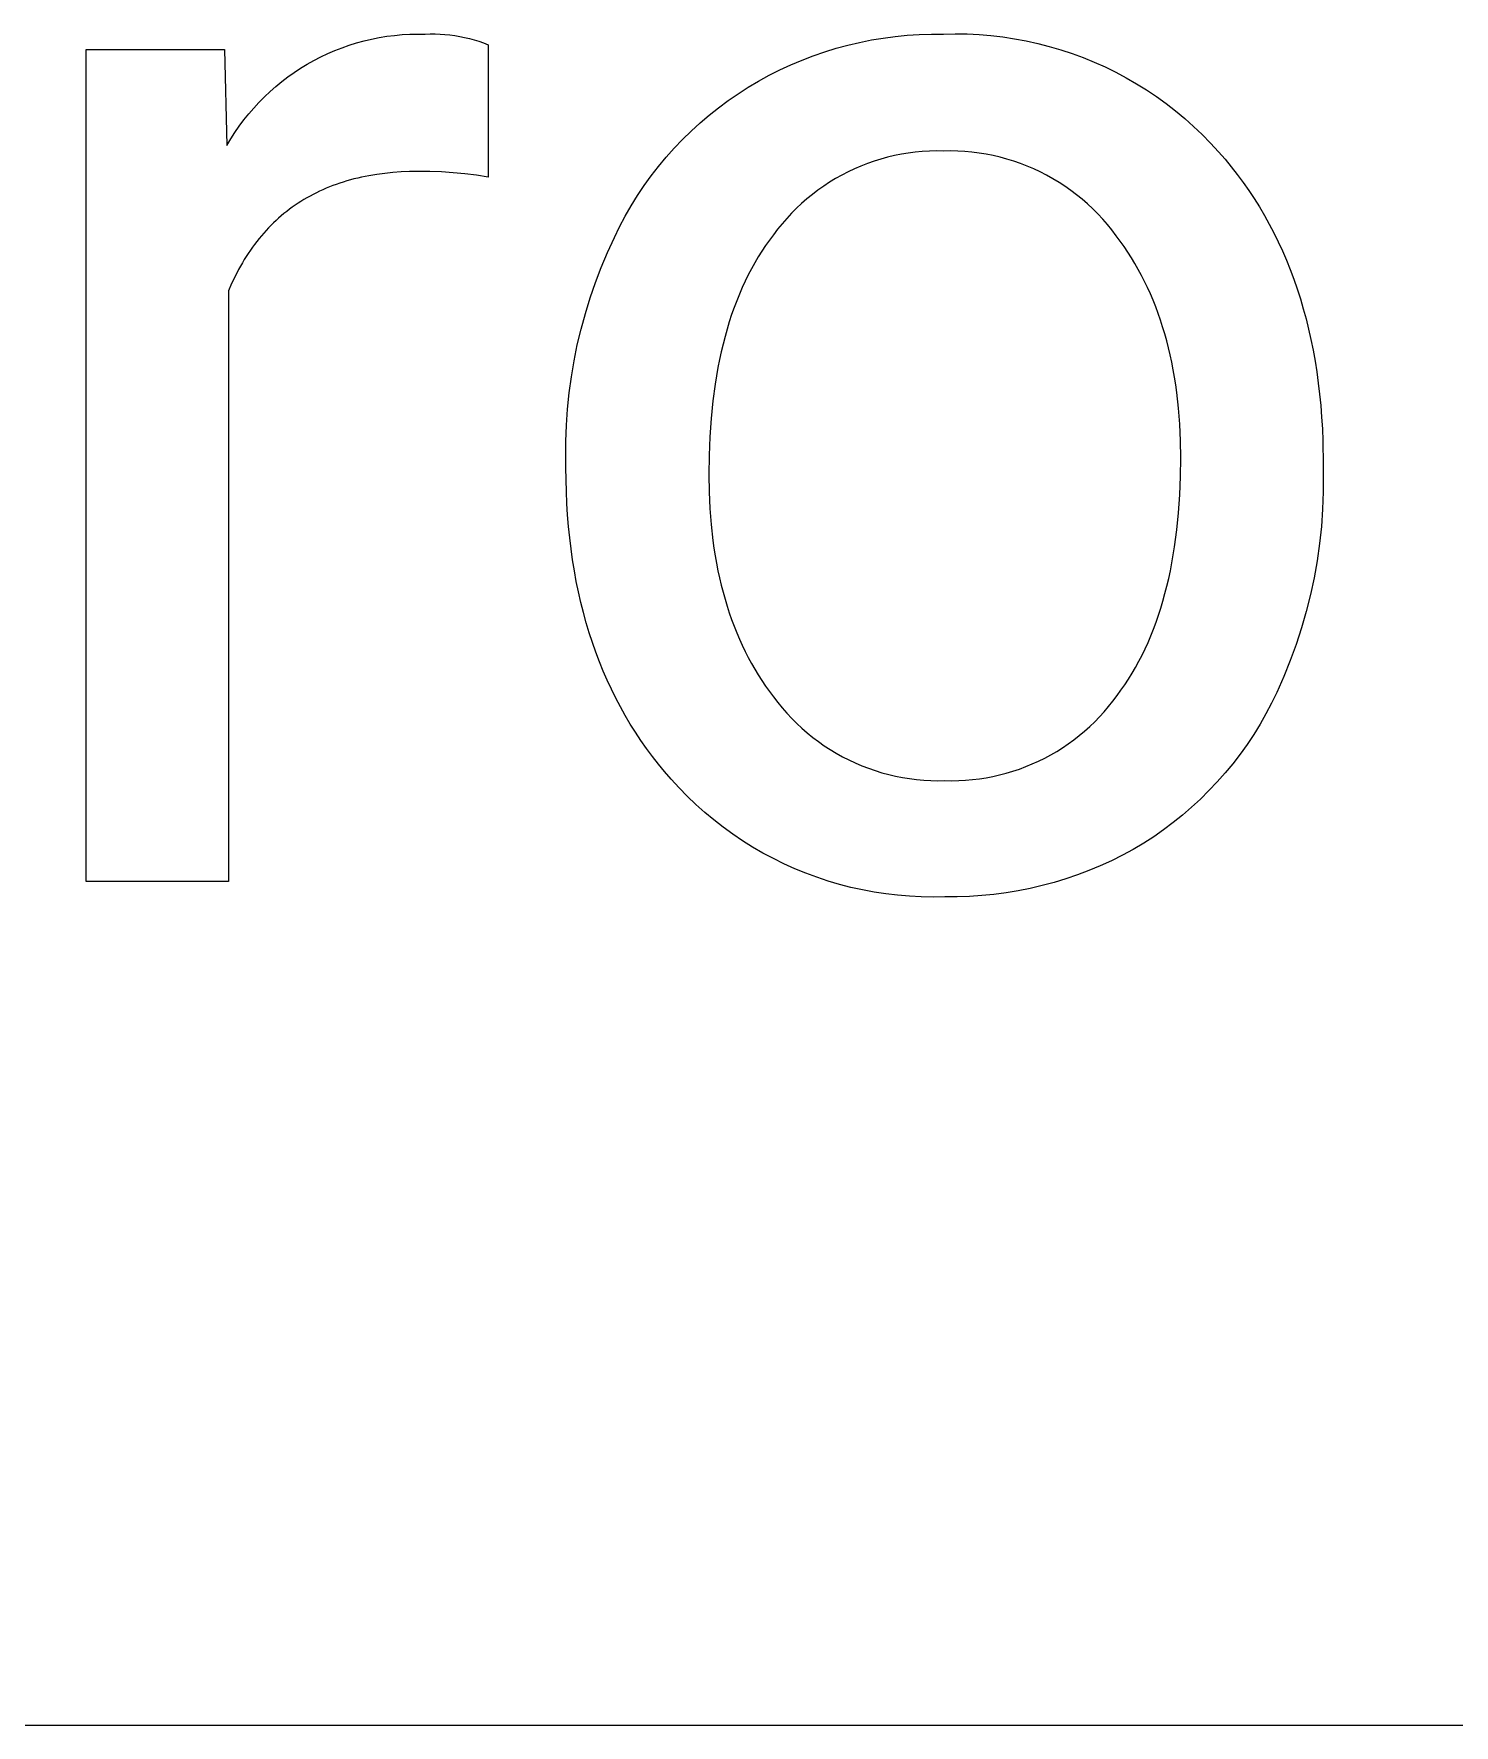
# Model space of a CAD drawing. Header units: millimetres. Extents: x 4001 to 9794, y -321 to 3726.
# Drawn here: x 8011.4 to 8081, y 2.4 to 85.3 of the extents above; entities that cross this region are included whole.
import ezdxf

# ---------------------------------------------------------------- set-up
doc = ezdxf.new("R2010")
doc.units = ezdxf.units.MM
doc.header["$MEASUREMENT"] = 0
doc.layers.add('Domyślny', color=7, linetype='Continuous', true_color=0x000000)

msp = doc.modelspace()

# ---------------------------------------------------------------- linework, layer by layer
at = {"layer": 'Domyślny', "color": 18, "lineweight": 15, "true_color": 0x000000}
for p, q in [((8013.928, 43.758), (8013.928, 84.518)), ((8013.928, 84.518), (8020.699, 84.518)), ((8020.699, 84.518), (8020.815, 79.811)), ((8026.109, 84.464), (8026.461, 84.601)), ((8026.461, 84.601), (8026.818, 84.726)), ((8026.818, 84.726), (8027.178, 84.838)), ((8027.178, 84.838), (8027.543, 84.938)), ((8027.543, 84.938), (8027.91, 85.025)), ((8027.91, 85.025), (8028.281, 85.099)), ((8028.281, 85.099), (8028.654, 85.161)), ((8028.654, 85.161), (8029.028, 85.209)), ((8029.028, 85.209), (8029.404, 85.244)), ((8029.404, 85.244), (8029.782, 85.266)), ((8029.782, 85.266), (8030.159, 85.274)), ((8030.159, 85.274), (8030.537, 85.27)), ((8030.537, 85.27), (8030.78, 85.279)), ((8030.78, 85.279), (8031.022, 85.279)), ((8031.022, 85.279), (8031.265, 85.271)), ((8031.265, 85.271), (8031.507, 85.255)), ((8031.507, 85.255), (8031.749, 85.231)), ((8031.749, 85.231), (8031.989, 85.199)), ((8031.989, 85.199), (8032.229, 85.159)), ((8032.229, 85.159), (8032.466, 85.11)), ((8032.466, 85.11), (8032.702, 85.054)), ((8032.702, 85.054), (8032.936, 84.989)), ((8032.936, 84.989), (8033.168, 84.917)), ((8033.168, 84.917), (8033.397, 84.837)), ((8033.397, 84.837), (8033.624, 84.749)), ((8033.624, 84.749), (8033.624, 78.268)), ((8050.115, 84.399), (8050.68, 84.573)), ((8050.68, 84.573), (8051.25, 84.729)), ((8051.25, 84.729), (8051.825, 84.865)), ((8051.825, 84.865), (8052.405, 84.982)), ((8052.405, 84.982), (8052.988, 85.079)), ((8052.988, 85.079), (8053.574, 85.157)), ((8053.574, 85.157), (8054.162, 85.215)), ((8054.162, 85.215), (8054.752, 85.254)), ((8054.752, 85.254), (8055.343, 85.273)), ((8055.343, 85.273), (8055.934, 85.272)), ((8055.934, 85.272), (8056.517, 85.283)), ((8056.517, 85.283), (8057.1, 85.275)), ((8057.1, 85.275), (8057.682, 85.247)), ((8057.682, 85.247), (8058.262, 85.2)), ((8058.262, 85.2), (8058.841, 85.132)), ((8058.841, 85.132), (8059.417, 85.045)), ((8059.417, 85.045), (8059.99, 84.939)), ((8059.99, 84.939), (8060.559, 84.813)), ((8060.559, 84.813), (8061.124, 84.668)), ((8061.124, 84.668), (8061.683, 84.504)), ((8024.433, 83.598), (8024.755, 83.794)), ((8024.755, 83.794), (8025.085, 83.979)), ((8025.085, 83.979), (8025.421, 84.153)), ((8025.421, 84.153), (8025.762, 84.314)), ((8025.762, 84.314), (8026.109, 84.464)), ((8047.923, 83.517), (8048.459, 83.765)), ((8048.459, 83.765), (8049.004, 83.995)), ((8049.004, 83.995), (8049.556, 84.206)), ((8049.556, 84.206), (8050.115, 84.399)), ((8061.683, 84.504), (8062.236, 84.321)), ((8062.236, 84.321), (8062.783, 84.119)), ((8062.783, 84.119), (8063.323, 83.899)), ((8063.323, 83.899), (8063.854, 83.661)), ((8023.216, 82.704), (8023.508, 82.943)), ((8023.508, 82.943), (8023.809, 83.172)), ((8023.809, 83.172), (8024.117, 83.39)), ((8024.117, 83.39), (8024.433, 83.598)), ((8046.366, 82.668), (8046.876, 82.968)), ((8046.876, 82.968), (8047.395, 83.251)), ((8047.395, 83.251), (8047.923, 83.517)), ((8063.854, 83.661), (8064.378, 83.405)), ((8064.378, 83.405), (8064.892, 83.131)), ((8064.892, 83.131), (8065.397, 82.84)), ((8022.391, 81.926), (8022.657, 82.195)), ((8022.657, 82.195), (8022.932, 82.454)), ((8022.932, 82.454), (8023.216, 82.704)), ((8045.387, 82.016), (8045.871, 82.35)), ((8045.871, 82.35), (8046.366, 82.668)), ((8065.397, 82.84), (8065.892, 82.532)), ((8065.892, 82.532), (8066.376, 82.208)), ((8066.376, 82.208), (8066.848, 81.867)), ((8021.653, 81.067), (8021.889, 81.362)), ((8021.889, 81.362), (8022.135, 81.649)), ((8022.135, 81.649), (8022.391, 81.926)), ((8044.006, 80.916), (8044.454, 81.299)), ((8044.454, 81.299), (8044.914, 81.665)), ((8044.914, 81.665), (8045.387, 82.016)), ((8066.848, 81.867), (8067.309, 81.51)), ((8067.309, 81.51), (8067.758, 81.138)), ((8021.008, 80.136), (8021.212, 80.454)), ((8021.212, 80.454), (8021.427, 80.764)), ((8021.427, 80.764), (8021.653, 81.067)), ((8043.152, 80.107), (8043.572, 80.519)), ((8043.572, 80.519), (8044.006, 80.916)), ((8067.758, 81.138), (8068.193, 80.751)), ((8068.193, 80.751), (8068.616, 80.349)), ((8020.815, 79.811), (8021.008, 80.136)), ((8042.354, 79.242), (8042.745, 79.681)), ((8042.745, 79.681), (8043.152, 80.107)), ((8055.589, 79.546), (8055.244, 79.537)), ((8055.934, 79.543), (8055.589, 79.546)), ((8056.284, 79.547), (8055.934, 79.543)), ((8056.635, 79.539), (8056.284, 79.547)), ((8068.616, 80.349), (8069.024, 79.934)), ((8069.024, 79.934), (8069.418, 79.504)), ((8041.618, 78.324), (8041.978, 78.789)), ((8041.978, 78.789), (8042.354, 79.242)), ((8051.889, 78.802), (8051.572, 78.666)), ((8052.211, 78.927), (8051.889, 78.802)), ((8052.536, 79.042), (8052.211, 78.927)), ((8052.866, 79.144), (8052.536, 79.042)), ((8053.199, 79.236), (8052.866, 79.144)), ((8053.535, 79.315), (8053.199, 79.236)), ((8053.873, 79.383), (8053.535, 79.315)), ((8054.214, 79.44), (8053.873, 79.383)), ((8054.556, 79.484), (8054.214, 79.44)), ((8054.899, 79.517), (8054.556, 79.484)), ((8055.244, 79.537), (8054.899, 79.517)), ((8056.984, 79.519), (8056.635, 79.539)), ((8057.333, 79.486), (8056.984, 79.519)), ((8057.681, 79.442), (8057.333, 79.486)), ((8058.026, 79.386), (8057.681, 79.442)), ((8058.37, 79.318), (8058.026, 79.386)), ((8058.711, 79.238), (8058.37, 79.318)), ((8059.049, 79.146), (8058.711, 79.238)), ((8059.384, 79.042), (8059.049, 79.146)), ((8059.715, 78.927), (8059.384, 79.042)), ((8060.041, 78.801), (8059.715, 78.927)), ((8060.363, 78.664), (8060.041, 78.801)), ((8069.418, 79.504), (8069.735, 79.141)), ((8069.735, 79.141), (8070.041, 78.77)), ((8070.041, 78.77), (8070.338, 78.391)), ((8026.177, 77.908), (8026.009, 77.847)), ((8026.346, 77.967), (8026.177, 77.908)), ((8026.518, 78.023), (8026.346, 77.967)), ((8026.693, 78.075), (8026.518, 78.023)), ((8026.869, 78.125), (8026.693, 78.075)), ((8027.047, 78.172), (8026.869, 78.125)), ((8027.228, 78.217), (8027.047, 78.172)), ((8027.41, 78.258), (8027.228, 78.217)), ((8027.782, 78.332), (8027.41, 78.258)), ((8028.162, 78.395), (8027.782, 78.332)), ((8028.551, 78.446), (8028.162, 78.395)), ((8028.948, 78.486), (8028.551, 78.446)), ((8029.353, 78.515), (8028.948, 78.486)), ((8029.767, 78.532), (8029.353, 78.515)), ((8030.19, 78.538), (8029.767, 78.532)), ((8030.765, 78.536), (8030.19, 78.538)), ((8031.339, 78.517), (8030.765, 78.536)), ((8031.913, 78.48), (8031.339, 78.517)), ((8032.485, 78.427), (8031.913, 78.48)), ((8033.055, 78.356), (8032.485, 78.427)), ((8033.624, 78.268), (8033.055, 78.356)), ((8041.274, 77.846), (8041.618, 78.324)), ((8050.356, 78.013), (8050.067, 77.824)), ((8050.652, 78.192), (8050.356, 78.013)), ((8050.953, 78.361), (8050.652, 78.192)), ((8051.26, 78.518), (8050.953, 78.361)), ((8051.572, 78.666), (8051.26, 78.518)), ((8060.681, 78.515), (8060.363, 78.664)), ((8060.992, 78.355), (8060.681, 78.515)), ((8061.299, 78.185), (8060.992, 78.355)), ((8061.599, 78.005), (8061.299, 78.185)), ((8061.892, 77.814), (8061.599, 78.005)), ((8070.338, 78.391), (8070.624, 78.005)), ((8070.624, 78.005), (8070.9, 77.612)), ((8024.449, 77.077), (8024.304, 76.984)), ((8024.595, 77.166), (8024.449, 77.077)), ((8024.744, 77.253), (8024.595, 77.166)), ((8024.894, 77.338), (8024.744, 77.253)), ((8025.047, 77.419), (8024.894, 77.338)), ((8025.202, 77.497), (8025.047, 77.419)), ((8025.359, 77.573), (8025.202, 77.497)), ((8025.518, 77.646), (8025.359, 77.573)), ((8025.68, 77.716), (8025.518, 77.646)), ((8025.843, 77.783), (8025.68, 77.716)), ((8026.009, 77.847), (8025.843, 77.783)), ((8040.635, 76.858), (8040.946, 77.358)), ((8040.946, 77.358), (8041.274, 77.846)), ((8049.243, 77.199), (8048.983, 76.972)), ((8049.51, 77.417), (8049.243, 77.199)), ((8049.785, 77.625), (8049.51, 77.417)), ((8050.067, 77.824), (8049.785, 77.625)), ((8062.179, 77.613), (8061.892, 77.814)), ((8062.459, 77.402), (8062.179, 77.613)), ((8062.731, 77.182), (8062.459, 77.402)), ((8062.996, 76.952), (8062.731, 77.182)), ((8070.9, 77.612), (8071.166, 77.211)), ((8071.166, 77.211), (8071.422, 76.802)), ((8023.354, 76.255), (8023.227, 76.139)), ((8023.484, 76.367), (8023.354, 76.255)), ((8023.615, 76.477), (8023.484, 76.367)), ((8023.749, 76.584), (8023.615, 76.477)), ((8023.884, 76.688), (8023.749, 76.584)), ((8024.022, 76.79), (8023.884, 76.688)), ((8024.162, 76.888), (8024.022, 76.79)), ((8024.304, 76.984), (8024.162, 76.888)), ((8040.066, 75.828), (8040.342, 76.348)), ((8040.342, 76.348), (8040.635, 76.858)), ((8048.252, 76.239), (8048.026, 75.978)), ((8048.487, 76.492), (8048.252, 76.239)), ((8048.731, 76.736), (8048.487, 76.492)), ((8048.983, 76.972), (8048.731, 76.736)), ((8063.252, 76.713), (8062.996, 76.952)), ((8063.5, 76.466), (8063.252, 76.713)), ((8063.74, 76.21), (8063.5, 76.466)), ((8071.422, 76.802), (8071.668, 76.386)), ((8071.668, 76.386), (8071.904, 75.963)), ((8022.623, 75.518), (8022.509, 75.386)), ((8022.74, 75.648), (8022.623, 75.518)), ((8022.858, 75.775), (8022.74, 75.648)), ((8022.979, 75.899), (8022.858, 75.775)), ((8023.102, 76.021), (8022.979, 75.899)), ((8023.227, 76.139), (8023.102, 76.021)), ((8039.808, 75.299), (8040.066, 75.828)), ((8047.601, 75.434), (8047.407, 75.176)), ((8047.809, 75.71), (8047.601, 75.434)), ((8048.026, 75.978), (8047.809, 75.71)), ((8063.97, 75.946), (8063.74, 76.21)), ((8064.191, 75.675), (8063.97, 75.946)), ((8064.402, 75.395), (8064.191, 75.675)), ((8071.904, 75.963), (8072.129, 75.532)), ((8072.129, 75.532), (8072.345, 75.094)), ((8021.969, 74.679), (8021.867, 74.529)), ((8022.073, 74.826), (8021.969, 74.679)), ((8022.178, 74.97), (8022.073, 74.826)), ((8022.286, 75.112), (8022.178, 74.97)), ((8022.396, 75.25), (8022.286, 75.112)), ((8022.509, 75.386), (8022.396, 75.25)), ((8039.165, 73.843), (8039.474, 74.577)), ((8039.474, 74.577), (8039.808, 75.299)), ((8047.037, 74.638), (8046.861, 74.358)), ((8047.219, 74.91), (8047.037, 74.638)), ((8047.407, 75.176), (8047.219, 74.91)), ((8064.598, 75.133), (8064.402, 75.395)), ((8064.788, 74.865), (8064.598, 75.133)), ((8064.971, 74.592), (8064.788, 74.865)), ((8065.148, 74.314), (8064.971, 74.592)), ((8072.345, 75.094), (8072.55, 74.649)), ((8072.55, 74.649), (8072.746, 74.195)), ((8021.483, 73.902), (8021.392, 73.737)), ((8021.576, 74.063), (8021.483, 73.902)), ((8021.671, 74.221), (8021.576, 74.063)), ((8021.768, 74.377), (8021.671, 74.221)), ((8021.867, 74.529), (8021.768, 74.377)), ((8038.88, 73.1), (8039.165, 73.843)), ((8046.528, 73.778), (8046.371, 73.477)), ((8046.692, 74.071), (8046.528, 73.778)), ((8046.861, 74.358), (8046.692, 74.071)), ((8065.318, 74.031), (8065.148, 74.314)), ((8065.482, 73.743), (8065.318, 74.031)), ((8072.746, 74.195), (8072.931, 73.735)), ((8021.05, 73.053), (8020.892, 72.693)), ((8021.217, 73.401), (8021.05, 73.053)), ((8021.392, 73.737), (8021.217, 73.401)), ((8038.62, 72.348), (8038.88, 73.1)), ((8046.22, 73.17), (8046.075, 72.855)), ((8046.371, 73.477), (8046.22, 73.17)), ((8065.64, 73.451), (8065.482, 73.743)), ((8065.792, 73.153), (8065.64, 73.451)), ((8065.937, 72.85), (8065.792, 73.153)), ((8072.931, 73.735), (8073.106, 73.267)), ((8073.106, 73.267), (8073.271, 72.791)), ((8020.892, 72.693), (8020.892, 43.758)), ((8038.385, 71.588), (8038.62, 72.348)), ((8045.803, 72.205), (8045.676, 71.87)), ((8045.936, 72.534), (8045.803, 72.205)), ((8046.075, 72.855), (8045.936, 72.534)), ((8066.076, 72.543), (8065.937, 72.85)), ((8066.209, 72.23), (8066.076, 72.543)), ((8066.336, 71.912), (8066.209, 72.23)), ((8073.271, 72.791), (8073.426, 72.308)), ((8073.426, 72.308), (8073.571, 71.818)), ((8038.175, 70.82), (8038.385, 71.588)), ((8045.555, 71.527), (8045.441, 71.177)), ((8045.676, 71.87), (8045.555, 71.527)), ((8066.456, 71.59), (8066.336, 71.912)), ((8066.57, 71.262), (8066.456, 71.59)), ((8066.678, 70.93), (8066.57, 71.262)), ((8073.571, 71.818), (8073.706, 71.32)), ((8073.706, 71.32), (8073.831, 70.815)), ((8037.991, 70.046), (8038.175, 70.82)), ((8045.231, 70.457), (8045.135, 70.087)), ((8045.333, 70.821), (8045.231, 70.457)), ((8045.441, 71.177), (8045.333, 70.821)), ((8066.78, 70.592), (8066.678, 70.93)), ((8066.875, 70.25), (8066.78, 70.592)), ((8073.831, 70.815), (8073.946, 70.302)), ((8037.833, 69.266), (8037.991, 70.046)), ((8045.045, 69.709), (8044.961, 69.324)), ((8045.135, 70.087), (8045.045, 69.709)), ((8066.965, 69.902), (8066.875, 70.25)), ((8067.048, 69.55), (8066.965, 69.902)), ((8073.946, 70.302), (8074.05, 69.782)), ((8074.05, 69.782), (8074.145, 69.254)), ((8037.701, 68.481), (8037.833, 69.266)), ((8044.884, 68.933), (8044.813, 68.534)), ((8044.961, 69.324), (8044.884, 68.933)), ((8067.125, 69.193), (8067.048, 69.55)), ((8067.195, 68.83), (8067.125, 69.193)), ((8067.26, 68.463), (8067.195, 68.83)), ((8074.145, 69.254), (8074.23, 68.719)), ((8037.595, 67.693), (8037.701, 68.481)), ((8044.748, 68.128), (8044.636, 67.296)), ((8044.813, 68.534), (8044.748, 68.128)), ((8067.318, 68.09), (8067.26, 68.463)), ((8067.37, 67.713), (8067.318, 68.09)), ((8074.23, 68.719), (8074.305, 68.176)), ((8074.305, 68.176), (8074.37, 67.626)), ((8037.516, 66.901), (8037.595, 67.693)), ((8044.636, 67.296), (8044.549, 66.436)), ((8067.456, 66.944), (8067.37, 67.713)), ((8074.37, 67.626), (8074.425, 67.068)), ((8037.462, 66.107), (8037.516, 66.901)), ((8044.549, 66.436), (8044.487, 65.547)), ((8067.517, 66.154), (8067.456, 66.944)), ((8074.425, 67.068), (8074.469, 66.503)), ((8074.469, 66.503), (8074.504, 65.931)), ((8037.436, 65.312), (8037.462, 66.107)), ((8044.487, 65.547), (8044.45, 64.631)), ((8067.554, 65.345), (8067.517, 66.154)), ((8074.504, 65.931), (8074.529, 65.351)), ((8037.435, 64.516), (8037.436, 65.312)), ((8044.45, 64.631), (8044.437, 63.686)), ((8067.566, 64.516), (8067.554, 65.345)), ((8074.529, 65.351), (8074.549, 64.169)), ((8037.435, 64.034), (8037.435, 64.516)), ((8037.44, 63.442), (8037.435, 64.034)), ((8067.554, 63.592), (8067.566, 64.516)), ((8074.549, 64.169), (8074.549, 63.686)), ((8037.456, 62.859), (8037.44, 63.442)), ((8044.437, 63.686), (8044.45, 62.85)), ((8067.518, 62.695), (8067.554, 63.592)), ((8074.549, 63.686), (8074.547, 62.84)), ((8037.481, 62.282), (8037.456, 62.859)), ((8037.516, 61.713), (8037.481, 62.282)), ((8044.45, 62.85), (8044.487, 62.035)), ((8067.458, 61.823), (8067.518, 62.695)), ((8074.547, 62.84), (8074.515, 61.995)), ((8037.562, 61.152), (8037.516, 61.713)), ((8044.487, 62.035), (8044.549, 61.241)), ((8067.373, 60.978), (8067.458, 61.823)), ((8074.515, 61.995), (8074.455, 61.151)), ((8037.618, 60.598), (8037.562, 61.152)), ((8037.684, 60.051), (8037.618, 60.598)), ((8044.549, 61.241), (8044.636, 60.467)), ((8067.265, 60.159), (8067.373, 60.978)), ((8074.455, 61.151), (8074.365, 60.31)), ((8037.76, 59.512), (8037.684, 60.051)), ((8044.636, 60.467), (8044.689, 60.088)), ((8044.689, 60.088), (8044.748, 59.715)), ((8044.748, 59.715), (8044.813, 59.346)), ((8067.132, 59.366), (8067.201, 59.76)), ((8067.201, 59.76), (8067.265, 60.159)), ((8074.365, 60.31), (8074.246, 59.472)), ((8037.846, 58.98), (8037.76, 59.512)), ((8037.942, 58.456), (8037.846, 58.98)), ((8044.813, 59.346), (8044.884, 58.983)), ((8044.884, 58.983), (8044.961, 58.625)), ((8066.974, 58.599), (8067.056, 58.98)), ((8067.056, 58.98), (8067.132, 59.366)), ((8074.246, 59.472), (8074.098, 58.639)), ((8038.048, 57.939), (8037.942, 58.456)), ((8044.961, 58.625), (8045.045, 58.272)), ((8045.045, 58.272), (8045.135, 57.924)), ((8066.792, 57.858), (8066.886, 58.226)), ((8066.886, 58.226), (8066.974, 58.599)), ((8074.098, 58.639), (8073.921, 57.811)), ((8038.165, 57.429), (8038.048, 57.939)), ((8038.291, 56.927), (8038.165, 57.429)), ((8045.135, 57.924), (8045.231, 57.581)), ((8045.231, 57.581), (8045.333, 57.244)), ((8045.333, 57.244), (8045.441, 56.912)), ((8066.585, 57.144), (8066.692, 57.498)), ((8066.692, 57.498), (8066.792, 57.858)), ((8073.921, 57.811), (8073.716, 56.99)), ((8038.427, 56.432), (8038.291, 56.927)), ((8038.574, 55.944), (8038.427, 56.432)), ((8045.441, 56.912), (8045.555, 56.585)), ((8045.555, 56.585), (8045.676, 56.263)), ((8066.229, 56.12), (8066.354, 56.455)), ((8066.354, 56.455), (8066.473, 56.796)), ((8066.473, 56.796), (8066.585, 57.144)), ((8073.716, 56.99), (8073.483, 56.177)), ((8038.73, 55.464), (8038.574, 55.944)), ((8045.676, 56.263), (8045.803, 55.946)), ((8045.803, 55.946), (8045.936, 55.635)), ((8045.936, 55.635), (8046.075, 55.329)), ((8065.96, 55.47), (8066.098, 55.792)), ((8066.098, 55.792), (8066.229, 56.12)), ((8073.483, 56.177), (8073.222, 55.372)), ((8038.896, 54.991), (8038.73, 55.464)), ((8039.073, 54.526), (8038.896, 54.991)), ((8046.075, 55.329), (8046.22, 55.028)), ((8046.22, 55.028), (8046.371, 54.732)), ((8046.371, 54.732), (8046.528, 54.441)), ((8065.51, 54.543), (8065.666, 54.846)), ((8065.666, 54.846), (8065.816, 55.155)), ((8065.816, 55.155), (8065.96, 55.47)), ((8073.222, 55.372), (8072.932, 54.577)), ((8039.259, 54.068), (8039.073, 54.526)), ((8039.456, 53.617), (8039.259, 54.068)), ((8046.528, 54.441), (8046.692, 54.156)), ((8046.692, 54.156), (8046.861, 53.876)), ((8046.861, 53.876), (8047.037, 53.601)), ((8065.004, 53.675), (8065.179, 53.958)), ((8065.179, 53.958), (8065.348, 54.247)), ((8065.348, 54.247), (8065.51, 54.543)), ((8072.932, 54.577), (8072.616, 53.792)), ((8039.662, 53.173), (8039.456, 53.617)), ((8039.878, 52.737), (8039.662, 53.173)), ((8047.037, 53.601), (8047.219, 53.331)), ((8047.219, 53.331), (8047.407, 53.066)), ((8047.407, 53.066), (8047.601, 52.807)), ((8064.441, 52.865), (8064.635, 53.128)), ((8064.635, 53.128), (8064.823, 53.399)), ((8064.823, 53.399), (8065.004, 53.675)), ((8072.616, 53.792), (8072.273, 53.019)), ((8040.104, 52.308), (8039.878, 52.737)), ((8040.34, 51.886), (8040.104, 52.308)), ((8047.601, 52.807), (8047.811, 52.53)), ((8047.811, 52.53), (8048.031, 52.26)), ((8048.031, 52.26), (8048.259, 51.998)), ((8063.811, 52.072), (8064.03, 52.329)), ((8064.03, 52.329), (8064.24, 52.594)), ((8064.24, 52.594), (8064.441, 52.865)), ((8072.016, 52.491), (8071.741, 51.971)), ((8072.273, 53.019), (8072.016, 52.491)), ((8040.586, 51.472), (8040.34, 51.886)), ((8040.842, 51.065), (8040.586, 51.472)), ((8048.259, 51.998), (8048.497, 51.744)), ((8048.497, 51.744), (8048.743, 51.499)), ((8048.743, 51.499), (8048.998, 51.262)), ((8063.104, 51.348), (8063.348, 51.581)), ((8063.348, 51.581), (8063.583, 51.823)), ((8063.583, 51.823), (8063.811, 52.072)), ((8071.449, 51.461), (8071.14, 50.961)), ((8071.741, 51.971), (8071.449, 51.461)), ((8041.108, 50.665), (8040.842, 51.065)), ((8041.384, 50.273), (8041.108, 50.665)), ((8048.998, 51.262), (8049.261, 51.034)), ((8049.261, 51.034), (8049.531, 50.816)), ((8049.531, 50.816), (8049.809, 50.607)), ((8049.809, 50.607), (8050.094, 50.407)), ((8062.054, 50.5), (8062.327, 50.699)), ((8062.327, 50.699), (8062.593, 50.906)), ((8062.593, 50.906), (8062.852, 51.123)), ((8062.852, 51.123), (8063.104, 51.348)), ((8071.14, 50.961), (8070.814, 50.472)), ((8041.67, 49.888), (8041.384, 50.273)), ((8041.965, 49.51), (8041.67, 49.888)), ((8050.094, 50.407), (8050.386, 50.218)), ((8050.386, 50.218), (8050.684, 50.039)), ((8050.684, 50.039), (8050.988, 49.87)), ((8050.988, 49.87), (8051.298, 49.712)), ((8060.596, 49.652), (8060.899, 49.802)), ((8060.899, 49.802), (8061.196, 49.962)), ((8061.196, 49.962), (8061.488, 50.132)), ((8061.488, 50.132), (8061.774, 50.311)), ((8061.774, 50.311), (8062.054, 50.5)), ((8070.472, 49.994), (8070.114, 49.528)), ((8070.814, 50.472), (8070.472, 49.994)), ((8042.27, 49.139), (8041.965, 49.51)), ((8042.586, 48.775), (8042.27, 49.139)), ((8051.298, 49.712), (8051.613, 49.565)), ((8051.613, 49.565), (8051.933, 49.429)), ((8051.933, 49.429), (8052.257, 49.304)), ((8052.257, 49.304), (8052.586, 49.19)), ((8052.586, 49.19), (8052.918, 49.088)), ((8052.918, 49.088), (8053.254, 48.997)), ((8053.254, 48.997), (8053.593, 48.918)), ((8053.593, 48.918), (8053.934, 48.851)), ((8058.029, 48.839), (8058.36, 48.902)), ((8058.36, 48.902), (8058.69, 48.977)), ((8058.69, 48.977), (8059.016, 49.062)), ((8059.016, 49.062), (8059.34, 49.159)), ((8059.34, 49.159), (8059.66, 49.266)), ((8059.66, 49.266), (8059.976, 49.384)), ((8059.976, 49.384), (8060.288, 49.513)), ((8060.288, 49.513), (8060.596, 49.652)), ((8069.74, 49.075), (8069.352, 48.634)), ((8070.114, 49.528), (8069.74, 49.075)), ((8042.977, 48.347), (8042.586, 48.775)), ((8043.383, 47.931), (8042.977, 48.347)), ((8053.934, 48.851), (8054.277, 48.795)), ((8054.277, 48.795), (8054.622, 48.752)), ((8054.622, 48.752), (8054.969, 48.72)), ((8054.969, 48.72), (8055.316, 48.701)), ((8055.316, 48.701), (8055.664, 48.694)), ((8055.664, 48.694), (8056.011, 48.698)), ((8056.011, 48.698), (8056.349, 48.693)), ((8056.349, 48.693), (8056.687, 48.7)), ((8056.687, 48.7), (8057.024, 48.717)), ((8057.024, 48.717), (8057.36, 48.747)), ((8057.36, 48.747), (8057.695, 48.787)), ((8057.695, 48.787), (8058.029, 48.839)), ((8068.948, 48.207), (8068.53, 47.794)), ((8069.352, 48.634), (8068.948, 48.207)), ((8043.803, 47.53), (8043.383, 47.931)), ((8044.236, 47.143), (8043.803, 47.53)), ((8068.099, 47.395), (8067.654, 47.011)), ((8068.53, 47.794), (8068.099, 47.395)), ((8044.682, 46.772), (8044.236, 47.143)), ((8045.141, 46.415), (8044.682, 46.772)), ((8045.611, 46.075), (8045.141, 46.415)), ((8067.196, 46.642), (8066.727, 46.289)), ((8067.654, 47.011), (8067.196, 46.642)), ((8046.093, 45.75), (8045.611, 46.075)), ((8046.585, 45.443), (8046.093, 45.75)), ((8065.753, 45.631), (8065.233, 45.329)), ((8066.245, 45.952), (8065.753, 45.631)), ((8066.727, 46.289), (8066.245, 45.952)), ((8047.088, 45.152), (8046.585, 45.443)), ((8047.6, 44.878), (8047.088, 45.152)), ((8048.121, 44.622), (8047.6, 44.878)), ((8064.165, 44.776), (8063.618, 44.527)), ((8064.704, 45.044), (8064.165, 44.776)), ((8065.233, 45.329), (8064.704, 45.044)), ((8048.651, 44.384), (8048.121, 44.622)), ((8049.188, 44.163), (8048.651, 44.384)), ((8049.733, 43.962), (8049.188, 44.163)), ((8050.284, 43.779), (8049.733, 43.962)), ((8062.501, 44.082), (8061.932, 43.888)), ((8063.063, 44.295), (8062.501, 44.082)), ((8063.618, 44.527), (8063.063, 44.295)), ((8020.892, 43.758), (8013.928, 43.758)), ((8050.841, 43.614), (8050.284, 43.779)), ((8051.403, 43.469), (8050.841, 43.614)), ((8051.97, 43.343), (8051.403, 43.469)), ((8052.541, 43.236), (8051.97, 43.343)), ((8053.115, 43.149), (8052.541, 43.236)), ((8053.691, 43.082), (8053.115, 43.149)), ((8058.412, 43.124), (8057.814, 43.066)), ((8059.008, 43.203), (8058.412, 43.124)), ((8059.601, 43.301), (8059.008, 43.203)), ((8060.191, 43.419), (8059.601, 43.301)), ((8060.776, 43.556), (8060.191, 43.419)), ((8061.357, 43.713), (8060.776, 43.556)), ((8061.932, 43.888), (8061.357, 43.713)), ((8054.27, 43.033), (8053.691, 43.082)), ((8054.85, 43.005), (8054.27, 43.033)), ((8055.431, 42.997), (8054.85, 43.005)), ((8056.011, 43.008), (8055.431, 42.997)), ((8056.613, 43.007), (8056.011, 43.008)), ((8057.214, 43.026), (8056.613, 43.007)), ((8057.814, 43.066), (8057.214, 43.026)), ((7605.139, 2.426), (9794.274, 2.426))]:
    msp.add_line(p, q, dxfattribs=at)

doc.saveas('drawing.dxf')
